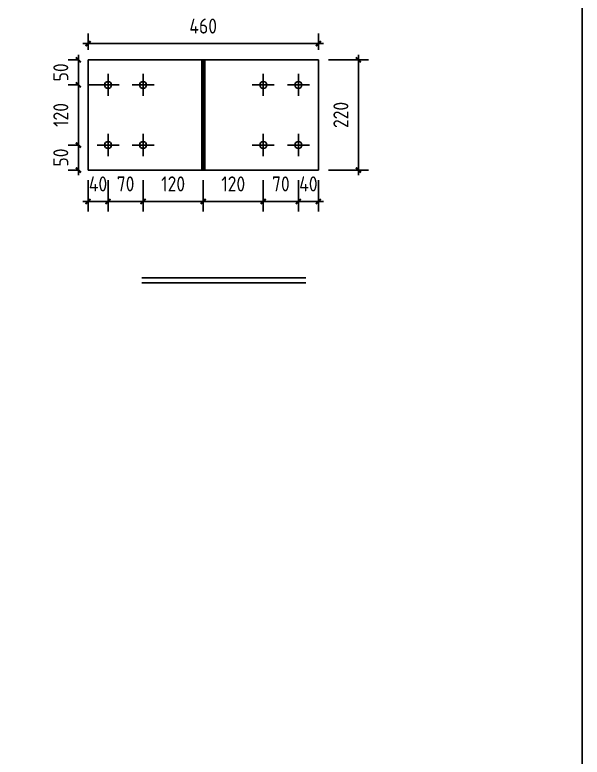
# Model space of a CAD drawing. Extents: x 533809 to 747315, y -17138 to 180511.
# Drawn here: x 569461 to 570594, y 171953 to 173435 of the extents above; entities that cross this region are included whole.
import ezdxf

# ---------------------------------------------------------------- set-up
doc = ezdxf.new("R2010")
doc.units = 0
doc.header["$LTSCALE"] = 1000
doc.header["$MEASUREMENT"] = 0
doc.styles.get("Standard").update_dxf_attribs({"font": 'gbenor.shx', "bigfont": 'gbcbig.shx'})
doc.dimstyles.get("Standard").update_dxf_attribs({"dimscale": 100, "dimtxt": 3.5, "dimasz": 1, "dimexe": 2.5, "dimexo": 3, "dimgap": 1.5, "dimtad": 1, "dimdec": 0, "dimzin": 0, "dimdsep": 46, "dimtxsty": 'Standard', "dimblk": 'ARCHTICK', "dimcen": 0.09, "dimadec": 0, "dimazin": 0, "dimtfac": 1, "dimtdec": 0, "dimtix": 1, "dimtmove": 2, "dimatfit": 3, "dimfxl": 1, "dimtolj": 1, "dimtzin": 0, "dimarcsym": 0})

# ---------------------------------------------------------------- blocks, each defined once
blk = doc.blocks.new('_ArchTick')
at = {"color": 0, "linetype": 'ByBlock', "const_width": 0.4}
blk.add_lwpolyline([(-0.5, -0.5), (0.5, 0.5)], dxfattribs=at)
blk = doc.blocks.new('*D251')
at = {"color": 3, "lineweight": -2}
for p, q in [((569588.2, 173174.7), (569588.2, 173184.7)), ((569587.5, 173174.7), (569568.2, 173174.7)), ((569588.2, 173124.7), (569588.2, 173174.7)), ((569587.5, 173124.7), (569568.2, 173124.7)), ((569588.2, 173124.7), (569588.2, 173114.7))]:
    blk.add_line(p, q, dxfattribs=at)
at = {"layer": 'Defpoints', "color": 0}
for p in [(569588.2, 173174.7), (569607.5, 173174.7), (569607.5, 173124.7)]:
    blk.add_point(p, dxfattribs=at)
at = {"color": 3, "lineweight": -2, "xscale": 10, "yscale": 10, "zscale": 10}
for p, rotation in [((569588.2, 173174.7), 270), ((569588.2, 173124.7), 90)]:
    blk.add_blockref('_ArchTick', p, dxfattribs=dict(at, rotation=rotation))
at = {"color": 0, "insert": (569553.2, 173149.7), "char_height": 30, "attachment_point": 5, "rotation": 90}
blk.add_mtext('\\A1;50', dxfattribs=at)
blk = doc.blocks.new('*D252')
at = {"color": 3, "lineweight": -2}
for p, q in [((569588.2, 173164.7), (569588.2, 173304.7)), ((569587.5, 173294.7), (569568.2, 173294.7)), ((569587.5, 173174.7), (569568.2, 173174.7))]:
    blk.add_line(p, q, dxfattribs=at)
at = {"layer": 'Defpoints', "color": 0}
for p in [(569588.2, 173294.7), (569607.5, 173294.7), (569607.5, 173174.7)]:
    blk.add_point(p, dxfattribs=at)
at = {"color": 3, "lineweight": -2, "xscale": 10, "yscale": 10, "zscale": 10}
for p, rotation in [((569588.2, 173294.7), 90), ((569588.2, 173174.7), 270)]:
    blk.add_blockref('_ArchTick', p, dxfattribs=dict(at, rotation=rotation))
at = {"color": 0, "insert": (569553.2, 173234.7), "char_height": 30, "attachment_point": 5, "rotation": 90}
blk.add_mtext('\\A1;120', dxfattribs=at)
blk = doc.blocks.new('*D253')
at = {"color": 3, "lineweight": -2}
for p, q in [((569587.5, 173344.7), (569568.2, 173344.7)), ((569588.2, 173344.7), (569588.2, 173354.7)), ((569588.2, 173294.7), (569588.2, 173344.7)), ((569587.5, 173294.7), (569568.2, 173294.7)), ((569588.2, 173294.7), (569588.2, 173284.7))]:
    blk.add_line(p, q, dxfattribs=at)
at = {"layer": 'Defpoints', "color": 0}
for p in [(569588.2, 173344.7), (569607.5, 173344.7), (569607.5, 173294.7)]:
    blk.add_point(p, dxfattribs=at)
at = {"color": 3, "lineweight": -2, "xscale": 10, "yscale": 10, "zscale": 10}
for p, rotation in [((569588.2, 173344.7), 270), ((569588.2, 173294.7), 90)]:
    blk.add_blockref('_ArchTick', p, dxfattribs=dict(at, rotation=rotation))
at = {"color": 0, "insert": (569553.2, 173319.7), "char_height": 30, "attachment_point": 5, "rotation": 90}
blk.add_mtext('\\A1;50', dxfattribs=at)
blk = doc.blocks.new('*D254')
at = {"color": 3, "lineweight": -2}
for p, q in [((569607.5, 173104.7), (569607.5, 173042.1)), ((569647.5, 173104.7), (569647.5, 173042.1)), ((569607.5, 173062.1), (569597.5, 173062.1)), ((569607.5, 173062.1), (569647.5, 173062.1)), ((569647.5, 173062.1), (569657.5, 173062.1))]:
    blk.add_line(p, q, dxfattribs=at)
at = {"layer": 'Defpoints', "color": 0}
for p in [(569607.5, 173124.7), (569647.5, 173124.7), (569647.5, 173062.1)]:
    blk.add_point(p, dxfattribs=at)
at = {"color": 3, "lineweight": -2, "xscale": 10, "yscale": 10, "zscale": 10}
blk.add_blockref('_ArchTick', (569607.5, 173062.1), dxfattribs=at)
at = {"color": 3, "lineweight": -2, "xscale": 10, "yscale": 10, "zscale": 10, "rotation": 180}
blk.add_blockref('_ArchTick', (569647.5, 173062.1), dxfattribs=at)
at = {"color": 0, "insert": (569627.5, 173097.1), "char_height": 30, "attachment_point": 5}
blk.add_mtext('\\A1;40', dxfattribs=at)
blk = doc.blocks.new('*D255')
at = {"color": 3, "lineweight": -2}
for p, q in [((569647.5, 173104.7), (569647.5, 173042.1)), ((569717.5, 173104.7), (569717.5, 173042.1)), ((569637.5, 173062.1), (569727.5, 173062.1))]:
    blk.add_line(p, q, dxfattribs=at)
at = {"layer": 'Defpoints', "color": 0}
for p in [(569647.5, 173124.7), (569717.5, 173124.7), (569717.5, 173062.1)]:
    blk.add_point(p, dxfattribs=at)
at = {"color": 3, "lineweight": -2, "xscale": 10, "yscale": 10, "zscale": 10, "rotation": 180}
blk.add_blockref('_ArchTick', (569647.5, 173062.1), dxfattribs=at)
at = {"color": 3, "lineweight": -2, "xscale": 10, "yscale": 10, "zscale": 10}
blk.add_blockref('_ArchTick', (569717.5, 173062.1), dxfattribs=at)
at = {"color": 0, "insert": (569682.5, 173097.1), "char_height": 30, "attachment_point": 5}
blk.add_mtext('\\A1;70', dxfattribs=at)
blk = doc.blocks.new('*D256')
at = {"color": 3, "lineweight": -2}
for p, q in [((569717.5, 173104.7), (569717.5, 173042.1)), ((569837.5, 173104.7), (569837.5, 173042.1)), ((569707.5, 173062.1), (569847.5, 173062.1))]:
    blk.add_line(p, q, dxfattribs=at)
at = {"layer": 'Defpoints', "color": 0}
for p in [(569717.5, 173124.7), (569837.5, 173124.7), (569837.5, 173062.1)]:
    blk.add_point(p, dxfattribs=at)
at = {"color": 3, "lineweight": -2, "xscale": 10, "yscale": 10, "zscale": 10, "rotation": 180}
blk.add_blockref('_ArchTick', (569717.5, 173062.1), dxfattribs=at)
at = {"color": 3, "lineweight": -2, "xscale": 10, "yscale": 10, "zscale": 10}
blk.add_blockref('_ArchTick', (569837.5, 173062.1), dxfattribs=at)
at = {"color": 0, "insert": (569777.5, 173097.1), "char_height": 30, "attachment_point": 5}
blk.add_mtext('\\A1;120', dxfattribs=at)
blk = doc.blocks.new('*D257')
at = {"color": 3, "lineweight": -2}
for p, q in [((569957.5, 173104.7), (569957.5, 173042.1)), ((570027.5, 173104.7), (570027.5, 173042.1)), ((569947.5, 173062.1), (570037.5, 173062.1))]:
    blk.add_line(p, q, dxfattribs=at)
at = {"layer": 'Defpoints', "color": 0}
for p in [(569957.5, 173124.7), (570027.5, 173124.7), (570027.5, 173062.1)]:
    blk.add_point(p, dxfattribs=at)
at = {"color": 3, "lineweight": -2, "xscale": 10, "yscale": 10, "zscale": 10, "rotation": 180}
blk.add_blockref('_ArchTick', (569957.5, 173062.1), dxfattribs=at)
at = {"color": 3, "lineweight": -2, "xscale": 10, "yscale": 10, "zscale": 10}
blk.add_blockref('_ArchTick', (570027.5, 173062.1), dxfattribs=at)
at = {"color": 0, "insert": (569992.5, 173097.1), "char_height": 30, "attachment_point": 5}
blk.add_mtext('\\A1;70', dxfattribs=at)
blk = doc.blocks.new('*D258')
at = {"color": 3, "lineweight": -2}
for p, q in [((570027.5, 173104.7), (570027.5, 173042.1)), ((570067.5, 173104.7), (570067.5, 173042.1)), ((570027.5, 173062.1), (570017.5, 173062.1)), ((570027.5, 173062.1), (570067.5, 173062.1)), ((570067.5, 173062.1), (570077.5, 173062.1))]:
    blk.add_line(p, q, dxfattribs=at)
at = {"layer": 'Defpoints', "color": 0}
for p in [(570027.5, 173124.7), (570067.5, 173124.7), (570067.5, 173062.1)]:
    blk.add_point(p, dxfattribs=at)
at = {"color": 3, "lineweight": -2, "xscale": 10, "yscale": 10, "zscale": 10}
blk.add_blockref('_ArchTick', (570027.5, 173062.1), dxfattribs=at)
at = {"color": 3, "lineweight": -2, "xscale": 10, "yscale": 10, "zscale": 10, "rotation": 180}
blk.add_blockref('_ArchTick', (570067.5, 173062.1), dxfattribs=at)
at = {"color": 0, "insert": (570047.5, 173097.1), "char_height": 30, "attachment_point": 5}
blk.add_mtext('\\A1;40', dxfattribs=at)
blk = doc.blocks.new('*D259')
at = {"color": 3, "lineweight": -2}
for p, q in [((569607.5, 173364.7), (569607.5, 173397.1)), ((570067.5, 173364.7), (570067.5, 173397.1)), ((570077.5, 173377.1), (569597.5, 173377.1))]:
    blk.add_line(p, q, dxfattribs=at)
at = {"layer": 'Defpoints', "color": 0}
for p in [(569607.5, 173377.1), (569607.5, 173344.7), (570067.5, 173344.7)]:
    blk.add_point(p, dxfattribs=at)
at = {"color": 3, "lineweight": -2, "xscale": 10, "yscale": 10, "zscale": 10, "rotation": 180}
blk.add_blockref('_ArchTick', (569607.5, 173377.1), dxfattribs=at)
at = {"color": 3, "lineweight": -2, "xscale": 10, "yscale": 10, "zscale": 10}
blk.add_blockref('_ArchTick', (570067.5, 173377.1), dxfattribs=at)
at = {"color": 0, "insert": (569837.5, 173412.1), "char_height": 30, "attachment_point": 5}
blk.add_mtext('\\A1;460', dxfattribs=at)
blk = doc.blocks.new('*D260')
at = {"color": 3, "lineweight": -2}
for p, q in [((570087.5, 173344.7), (570167.4, 173344.7)), ((570147.4, 173114.7), (570147.4, 173354.7)), ((570087.5, 173124.7), (570167.4, 173124.7))]:
    blk.add_line(p, q, dxfattribs=at)
at = {"layer": 'Defpoints', "color": 0}
for p in [(570067.5, 173344.7), (570147.4, 173344.7), (570067.5, 173124.7)]:
    blk.add_point(p, dxfattribs=at)
at = {"color": 3, "lineweight": -2, "xscale": 10, "yscale": 10, "zscale": 10}
for p, rotation in [((570147.4, 173344.7), 90), ((570147.4, 173124.7), 270)]:
    blk.add_blockref('_ArchTick', p, dxfattribs=dict(at, rotation=rotation))
at = {"color": 0, "insert": (570112.4, 173234.7), "char_height": 30, "attachment_point": 5, "rotation": 90}
blk.add_mtext('\\A1;220', dxfattribs=at)
blk = doc.blocks.new('*D261')
at = {"color": 3, "lineweight": -2}
for p, q in [((569837.5, 173104.7), (569837.5, 173042.1)), ((569957.5, 173103.1), (569957.5, 173042.1)), ((569827.5, 173062.1), (569967.5, 173062.1))]:
    blk.add_line(p, q, dxfattribs=at)
at = {"layer": 'Defpoints', "color": 0}
for p in [(569837.5, 173124.7), (569957.5, 173123.1), (569957.5, 173062.1)]:
    blk.add_point(p, dxfattribs=at)
at = {"color": 3, "lineweight": -2, "xscale": 10, "yscale": 10, "zscale": 10, "rotation": 180}
blk.add_blockref('_ArchTick', (569837.5, 173062.1), dxfattribs=at)
at = {"color": 3, "lineweight": -2, "xscale": 10, "yscale": 10, "zscale": 10}
blk.add_blockref('_ArchTick', (569957.5, 173062.1), dxfattribs=at)
at = {"color": 0, "insert": (569897.5, 173097.1), "char_height": 30, "attachment_point": 5}
blk.add_mtext('\\A1;120', dxfattribs=at)

msp = doc.modelspace()

# ---------------------------------------------------------------- linework, layer by layer
for p, q in [((569607.5, 173344.7), (569607.5, 173124.7)), ((570067.5, 173344.7), (569607.5, 173344.7)), ((570067.5, 173344.7), (570067.5, 173124.7)), ((569647.5, 173316.7), (569647.5, 173272.7)), ((569717.5, 173316.7), (569717.5, 173272.7)), ((569957.5, 173316.7), (569957.5, 173272.7)), ((570027.5, 173316.7), (570027.5, 173272.7)), ((569607.5, 173294.7), (569647.5, 173294.7)), ((569625.5, 173294.7), (569669.5, 173294.7)), ((569695.5, 173294.7), (569739.5, 173294.7)), ((569979.5, 173294.7), (569935.5, 173294.7)), ((570049.5, 173294.7), (570005.5, 173294.7)), ((569647.5, 173196.7), (569647.5, 173152.7)), ((569717.5, 173196.7), (569717.5, 173152.7)), ((569957.5, 173196.7), (569957.5, 173152.7)), ((570027.5, 173196.7), (570027.5, 173152.7)), ((569625.5, 173174.7), (569669.5, 173174.7)), ((569695.5, 173174.7), (569739.5, 173174.7)), ((569979.5, 173174.7), (569935.5, 173174.7)), ((570049.5, 173174.7), (570005.5, 173174.7)), ((570067.5, 173124.7), (569607.5, 173124.7)), ((569714.7, 172909.4), (570042.4, 172909.4)), ((569714.7, 172899.4), (570042.4, 172899.4))]:
    msp.add_line(p, q)
at = {"color": 4}
for p, q in [((569834.5, 173124.7), (569834.5, 173344.7)), ((569840.5, 173124.7), (569840.5, 173344.7))]:
    msp.add_line(p, q, dxfattribs=at)
at = {"color": 1}
msp.add_line((569837.5, 173124.7), (569837.5, 173344.7), dxfattribs=at)
msp.add_lwpolyline([(566139.1, 175012.3), (570594.1, 175012.3), (570594.1, 171862.3), (566139.1, 171862.3)], close=True)
for centre in [(569647.5, 173294.7), (569717.5, 173294.7), (569957.5, 173294.7), (570027.5, 173294.7), (569647.5, 173174.7), (569717.5, 173174.7), (569957.5, 173174.7), (570027.5, 173174.7)]:
    msp.add_circle(centre, 7)

# ---------------------------------------------------------------- dimensions: what is measured, and where the dimension line sits
for p1, p2, distance, picture, middle in [((570067.5, 173344.7), (569607.5, 173344.7), -32.3, '*D259', (569837.5, 173412.1)), ((570067.5, 173124.7), (570067.5, 173344.7), -79.9, '*D260', (570112.4, 173234.7))]:
    dim = msp.add_aligned_dim(p1=p1, p2=p2, distance=distance, dimstyle='Standard', override={"dimtxt": 0.3, "dimasz": 0.1, "dimexe": 0.2, "dimexo": 0.2, "dimgap": 0.2, "dimdle": 0.1, "dimclrd": 3, "dimclre": 3})
    dim.commit()
    dim.dimension.update_dxf_attribs({"geometry": picture, "text_midpoint": middle})
for base, p1, p2, picture, middle in [((569588.2, 173344.7), (569607.5, 173294.7), (569607.5, 173344.7), '*D253', (569553.2, 173319.7)), ((569588.2, 173294.7), (569607.5, 173174.7), (569607.5, 173294.7), '*D252', (569553.2, 173234.7)), ((569588.2, 173174.7), (569607.5, 173124.7), (569607.5, 173174.7), '*D251', (569553.2, 173149.7))]:
    dim = msp.add_linear_dim(base=base, p1=p1, p2=p2, angle=90, dimstyle='Standard', override={"dimtxt": 0.3, "dimasz": 0.1, "dimexe": 0.2, "dimexo": 0.2, "dimgap": 0.2, "dimdle": 0.1, "dimclrd": 3, "dimclre": 3})
    dim.commit()
    dim.dimension.update_dxf_attribs({"geometry": picture, "text_midpoint": middle})
for base, p1, p2, picture, middle in [((569647.5, 173062.1), (569607.5, 173124.7), (569647.5, 173124.7), '*D254', (569627.5, 173097.1)), ((569717.5, 173062.1), (569647.5, 173124.7), (569717.5, 173124.7), '*D255', (569682.5, 173097.1)), ((569837.5, 173062.1), (569717.5, 173124.7), (569837.5, 173124.7), '*D256', (569777.5, 173097.1)), ((569957.5, 173062.1), (569837.5, 173124.7), (569957.5, 173123.1), '*D261', (569897.5, 173097.1)), ((570027.5, 173062.1), (569957.5, 173124.7), (570027.5, 173124.7), '*D257', (569992.5, 173097.1)), ((570067.5, 173062.1), (570027.5, 173124.7), (570067.5, 173124.7), '*D258', (570047.5, 173097.1))]:
    dim = msp.add_linear_dim(base=base, p1=p1, p2=p2, dimstyle='Standard', override={"dimtxt": 0.3, "dimasz": 0.1, "dimexe": 0.2, "dimexo": 0.2, "dimgap": 0.2, "dimdle": 0.1, "dimclrd": 3, "dimclre": 3})
    dim.commit()
    dim.dimension.update_dxf_attribs({"geometry": picture, "text_midpoint": middle})

doc.saveas('drawing.dxf')
